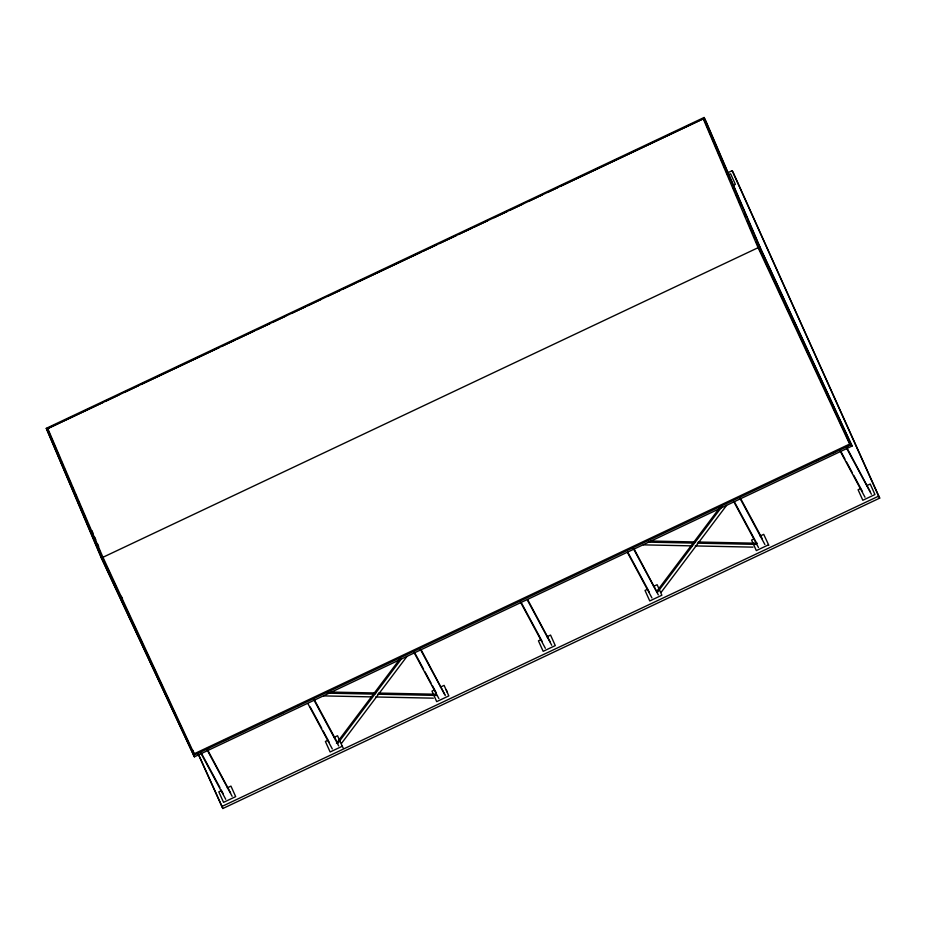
<?xml version="1.0" encoding="UTF-8"?>
<svg xmlns="http://www.w3.org/2000/svg" width="926" height="926" viewBox="0 0 926 926"><rect width="100%" height="100%" fill="white"/><g stroke="black" fill="none" stroke-linecap="round" stroke-linejoin="round"><path stroke-width="1.39" d="M336.451 743.3L400.182 658.652M337.851 743.346L401.583 658.699M341.462 743.428L406.919 656.488M656.939 591.124L719.815 507.622M657.472 592.316L722.06 506.522M661.095 592.385L726.54 505.446M46.3 428.321L704.073 117.498L706.017 121.387L761.045 249.441L852.117 446.019L194.414 756.82L101.235 557.765L46.3 428.321L102.728 560.519L194.414 756.82M852.117 446.019L851.283 444.596L193.499 755.419M103.365 402.266L47.376 428.726L60.178 458.729M105.969 401.039L119.003 394.881M125.508 391.802L138.53 385.656M141.134 384.429L219.265 347.505M221.87 346.266L234.903 340.12M237.507 338.881L254.43 330.883M257.034 329.656L270.056 323.498M272.661 322.271L285.683 316.113M292.199 313.046L305.221 306.888M307.826 305.661L320.847 299.503M327.353 296.424L340.374 290.278M342.979 289.039L356.012 282.893M358.617 281.654L375.539 273.656M376.847 273.043L421.122 252.115M423.726 250.888L436.748 244.73M439.352 243.503L456.275 235.505M458.879 234.278L471.901 228.12M474.506 226.893L487.539 220.735M494.044 217.656L507.066 211.51M509.67 210.271L522.692 204.125M529.209 201.046L538.319 196.74M539.626 196.127L542.231 194.888M548.736 191.809L557.857 187.503M560.462 186.276L703.702 118.586L719.294 155.117M726.968 173.15L732.177 170.685L733.253 172.664L879.7 498.119L222.865 808.502L198.176 754.03M728.218 174.991L730.637 173.845L735.371 184.367L732.952 185.513M101.235 557.765L102.821 557.012L47.782 428.553L703.262 118.806L757.977 247.427L849.64 444.075L194.159 753.822L102.821 557.012M757.977 247.427L759.563 246.675L704.073 117.498M207.088 748.521L209.693 747.294M224.011 740.522L229.22 738.057M239.637 733.137L244.846 730.683M261.78 722.674L264.385 721.447M278.703 714.675L283.912 712.221M296.933 706.063L299.538 704.836M816.535 460.535L819.14 459.296M832.161 453.15L834.766 451.923M845.183 446.992L850.392 444.538L833.377 407.961M221.245 790.688L218.814 791.834L223.548 802.356L235.679 796.626L230.944 786.105L227.298 787.829M327.827 740.325L325.396 741.471L330.131 751.981L342.261 746.252L343.21 748.034M333.892 737.455L337.527 735.742L342.261 746.252M434.398 689.963L431.979 691.109L436.702 701.63L448.832 695.901L444.098 685.379L440.463 687.104M540.853 639.658L538.434 640.804L543.168 651.325L555.287 645.596L550.553 635.074L546.919 636.799M647.436 589.295L645.017 590.441L649.751 600.951L661.87 595.221L657.136 584.711L653.501 586.424M754.019 538.932L751.588 540.078L756.322 550.6L768.441 544.87M760.072 536.073L763.718 534.348L768.812 545.321M860.52 488.604L858.089 489.75L862.824 500.272L874.943 494.542L870.22 484.02L866.574 485.745M221.8 806.523L878.635 496.139L879.7 498.119M650.689 541.027L695.403 541.953M698.285 542.011L757.422 543.238M648.339 542.15L694.488 543.111M697.371 543.168L756.507 544.395M643.362 544.858L692.405 545.877M695.287 545.935L752.988 547.139M331.057 692.058L375.771 692.984M378.653 693.053L436.354 694.245M327.272 693.157L374.868 694.141M377.75 694.211L436.887 695.438M323.741 695.901L371.338 696.884M375.667 696.977L433.356 698.169M846.607 447.27L870.394 491.984M846.399 447.79L871.389 494.206M840.889 451.541L844.952 459.065M846.295 461.576L852.371 472.862M853.726 475.374L862.511 491.683M840.009 450.812L865 497.227M740.106 497.598L762.399 538.99M739.897 498.119L764.888 544.534M734.399 501.869L756.01 542.011M733.508 501.128L758.498 547.544M634.206 549.211L657.321 592.675M633.326 548.481L658.317 594.886M627.816 552.232L649.439 592.374M627.608 552.753L651.927 597.907M527.623 599.573L550.229 641.938M527.415 600.094L551.734 645.26M521.234 602.595L542.173 641.475M520.354 601.854L545.345 648.269M421.168 649.878L444.769 694.454M420.277 649.149L445.267 695.565M414.779 652.899L423.564 669.209M424.907 671.709L430.984 683.006M432.338 685.518L436.389 693.042M413.899 652.17L438.889 698.574M313.914 698.991L336.207 740.383M313.706 699.512L338.696 745.928M310.233 707.024L321.716 728.345M323.058 730.857L329.147 742.143M307.999 703.783L332.307 748.937M207.331 749.354L230.62 792.969M207.123 749.875L232.113 796.291M201.625 753.625L219.856 787.494M221.21 790.005L223.235 793.767M200.734 752.896L225.724 799.3M759.563 246.675L851.283 444.596M820.019 379.22L758.707 247.404L102.369 557.556L194.066 754.678M821.235 381.836L830.344 401.433M121.294 596.275L122.498 598.879M192.573 749.979L193.777 752.583M732.177 170.685L878.635 496.139M446.239 689.789L447.42 692.417M198.662 754.702L222.865 808.502M733.253 187.804L734.955 191.775M736.077 194.425L737.779 198.407M738.913 201.046L740.603 205.028M744.562 214.3L745.696 216.95M747.398 220.92L752.479 232.843M753.614 235.482L755.315 239.464M756.449 242.114L758.139 246.084M75.226 493.975L76.916 497.945M78.05 500.596L79.752 504.577M80.886 507.216L82.576 511.198M83.71 513.849L87.102 521.789M88.236 524.44L89.926 528.41M91.061 531.061L96.154 542.983M97.843 546.953L100.112 552.255M720.416 157.721L722.083 161.633M723.194 164.249L724.861 168.162M725.984 170.766L727.651 174.678M728.762 177.294L729.873 179.899M91.836 530.552L92.97 533.202M94.672 537.184L95.806 539.846M97.508 543.828L98.642 546.49M61.29 461.345L62.968 465.257M64.079 467.861L65.746 471.785M66.857 474.39L68.536 478.302M69.647 480.907L71.314 484.83M72.436 487.435L74.103 491.347"/></g></svg>
